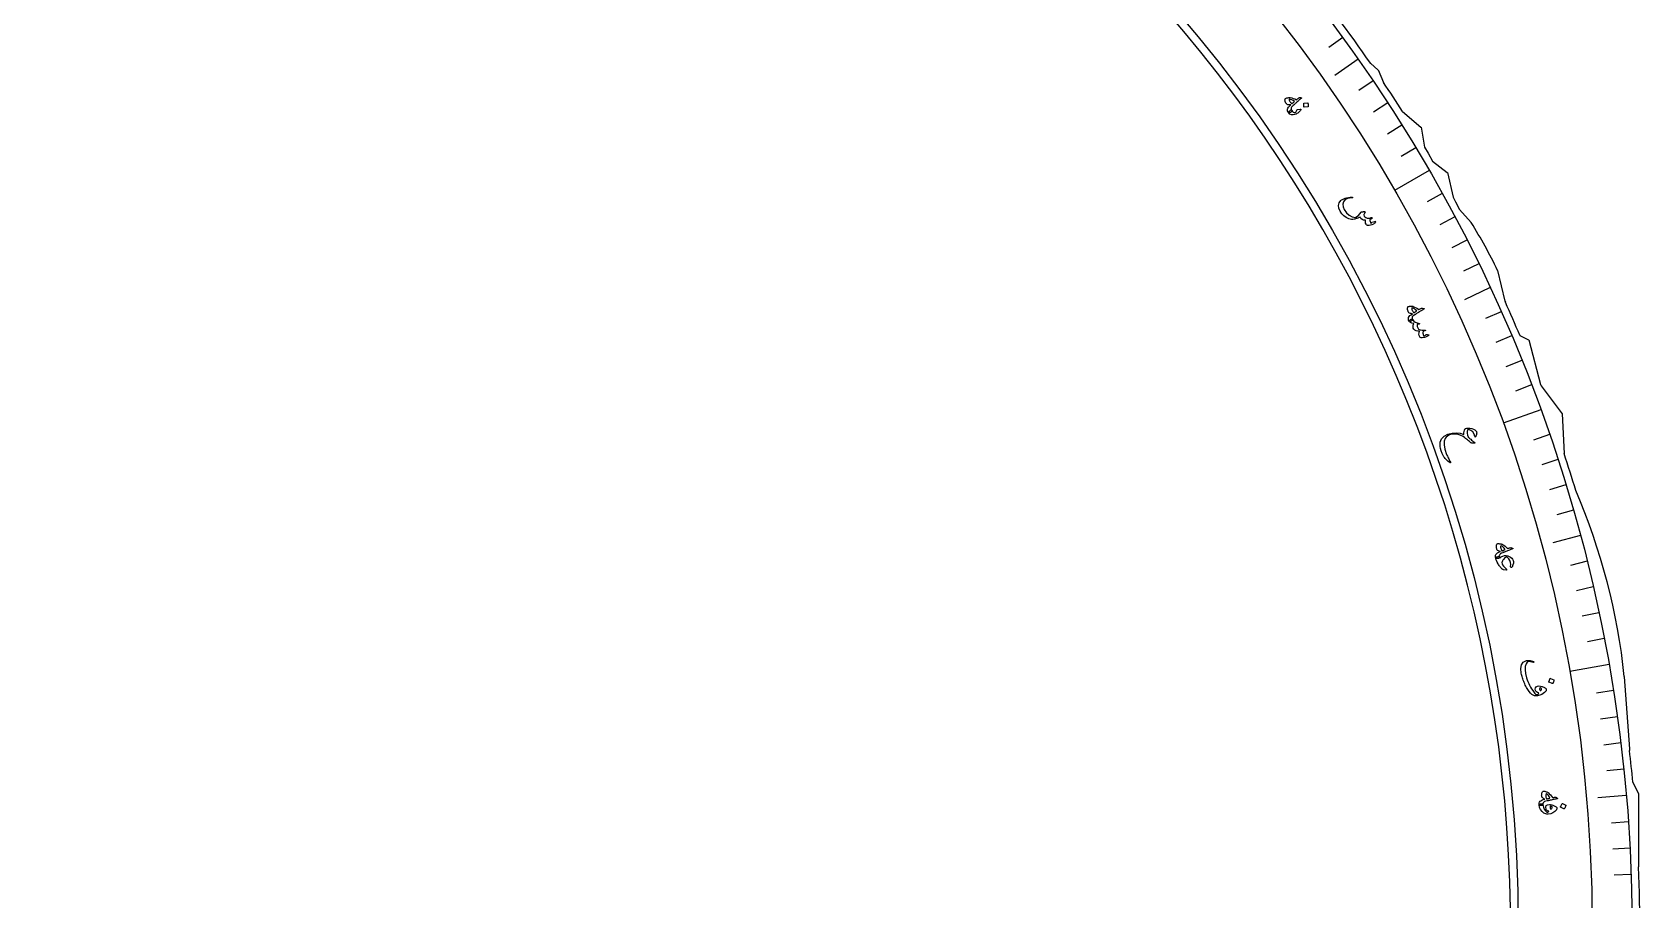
# Model space of a CAD drawing. Header units: millimetres. Extents: x -65 to 65, y -65 to 75.
# Drawn here: x -3.6 to 65, y 1.2 to 38.2 of the extents above; entities that cross this region are included whole.
import ezdxf

# ---------------------------------------------------------------- set-up
doc = ezdxf.new("R2010")
doc.units = ezdxf.units.MM
for name, color, linetype in [('CUT_INNER', 6, 'Continuous'), ('CUT_OUTER', 1, 'Continuous'), ('ENGRAVE', 7, 'Continuous'), ('ENGRAVE_FINE', 8, 'Continuous'), ('TEXT', 5, 'Continuous')]:
    doc.layers.add(name, color=color, linetype=linetype)

msp = doc.modelspace()

# ---------------------------------------------------------------- linework, layer by layer
at = {"layer": 'CUT_INNER'}
for centre, radius, start, end in [((0.0001, -0.0002), 59.4749, 92.288724, 16.523657), ((0.0006, 0.0004), 59.4743, 16.523207, 87.71201)]:
    msp.add_arc(centre, radius, start, end, dxfattribs=at)
at = {"layer": 'CUT_OUTER'}
for points in [[(53.5112, 36.8988), (53.8199, 36.6415), (53.8225, 36.6391), (53.824, 36.636), (54.054, 36.0994)], [(54.868, 34.8494), (55.6566, 34.1918), (55.6593, 34.1892), (55.6601, 34.1856), (55.8022, 33.3329), (55.9564, 33.074), (56.152, 32.7406), (56.7798, 32.2526), (56.7825, 32.2503), (56.7835, 32.2468), (57.0271, 31.1909), (57.1358, 30.9919), (57.3073, 30.6734), (57.8005, 30.1097), (57.803, 30.1066)], [(58.9256, 28.0656), (58.9265, 28.0624), (59.2373, 26.7567), (59.2609, 26.7048)], [(59.8764, 25.2942), (59.8804, 25.2919), (60.2499, 25.1072), (60.2529, 25.1055), (60.254, 25.1022), (60.7558, 23.1944)], [(60.7809, 23.1425), (61.6795, 21.9444), (61.6816, 21.9413), (61.6819, 21.9377), (61.7665, 20.2449)], [(64.3345, 10.7187), (64.3361, 10.7078), (64.5512, 7.6233), (64.5588, 7.5607)], [(64.7032, 6.2017), (64.9464, 5.7147), (64.9478, 5.7115), (64.948, 5.7081), (64.948, 2.5918)]]:
    msp.add_lwpolyline(points, dxfattribs=at)
for centre, radius, start, end in [((0.266, 0.2002), 64.6671, 34.576045, 38.961607), ((1.6315, 1.0711), 63.0483, 32.394948, 33.75052), ((39.5066, 18.7137), 21.5536, 25.714957, 31.909937), ((0.9867, 0.4374), 63.9207, 22.884165, 24.263748), ((60.9009, 23.2325), 0.15, 194.738837, 216.869898), ((3.4291, 1.0763), 61.4059, 16.641761, 18.189584), ((37.4646, 7.9534), 27.0119, 5.875838, 23.356149), ((3.0788, 0.3414), 61.9024, 5.432336, 6.69728), ((-0.0001, -0.0002), 64.9998, 178.916906, 2.285404)]:
    msp.add_arc(centre, radius, start, end, dxfattribs=at)
at = {"layer": 'ENGRAVE'}
for points in [[(52.9733, 37.0923), (51.9777, 36.3951)], [(56.0046, 32.3342), (54.5308, 31.4834)], [(58.6096, 27.3301), (57.5079, 26.8164)], [(60.7685, 22.1179), (59.1694, 21.5359)], [(62.465, 16.7374), (61.2909, 16.4228)], [(63.686, 11.2296), (62.0102, 10.9341)], [(64.4224, 5.6362), (63.2115, 5.5303)]]:
    msp.add_lwpolyline(points, dxfattribs=at)
for radius in [64.6685, 62.9668, 59.8065]:
    msp.add_circle((0, 0), radius, dxfattribs=at)
at = {"layer": 'ENGRAVE_FINE'}
for points in [[(52.3179, 38.0112), (51.7279, 37.5825)], [(53.6126, 36.1622), (53.008, 35.7543)], [(54.2356, 35.221), (53.6239, 34.8238)], [(54.842, 34.2691), (54.2235, 33.8826)], [(55.4317, 33.3067), (54.8066, 32.9311)], [(56.5603, 31.3519), (55.9225, 30.9983)], [(57.0989, 30.36), (56.455, 30.0176)], [(57.6201, 29.3589), (56.9702, 29.0278)], [(58.1237, 28.3488), (57.4682, 28.0291)], [(59.0776, 26.303), (58.4114, 26.0064)], [(59.5277, 25.268), (58.8563, 24.983)], [(59.9596, 24.2252), (59.2834, 23.952)], [(60.3732, 23.1751), (59.6924, 22.9138)], [(61.1453, 21.054), (60.4557, 20.8166)], [(61.5034, 19.9837), (60.8098, 19.7583)], [(61.8428, 18.9072), (61.1454, 18.694)], [(62.1634, 17.8251), (61.4623, 17.624)], [(62.7476, 15.6447), (62.0399, 15.4683)], [(63.0111, 14.5472), (62.3004, 14.3832)], [(63.2553, 13.4453), (62.542, 13.2937)], [(63.4804, 12.3393), (62.7645, 12.2002)], [(63.8723, 10.1164), (63.152, 10.0023)], [(64.0392, 9.0001), (63.3169, 8.8986)], [(64.1865, 7.8811), (63.4626, 7.7922)], [(64.3142, 6.7597), (63.5889, 6.6835)], [(64.511, 4.511), (63.7834, 4.4602)], [(64.5799, 3.3845), (63.8516, 3.3463)], [(64.6291, 2.2569), (63.9002, 2.2314)]]:
    msp.add_lwpolyline(points, dxfattribs=at)
at = {"layer": 'TEXT'}
for points in [[(50.5322, 35.4468), (50.5477, 35.4445), (50.5537, 35.4383), (50.5502, 35.4283), (50.5371, 35.4144), (50.5286, 35.4069), (50.517, 35.3964), (50.5022, 35.3829), (50.4843, 35.3663), (50.463, 35.3466), (50.438, 35.3238), (50.4094, 35.2979), (50.3772, 35.2689), (50.3455, 35.2404), (50.3171, 35.2149), (50.292, 35.1924), (50.2702, 35.1729), (50.2518, 35.1565), (50.2369, 35.1432), (50.2255, 35.1331), (50.2175, 35.1261), (50.1686, 35.0805), (50.1341, 35.04), (50.114, 35.0047), (50.1083, 34.9745), (50.11, 34.9571), (50.116, 34.9389), (50.1261, 34.9197), (50.1405, 34.8997), (50.1469, 34.8863), (50.1474, 34.873), (50.1421, 34.8598), (50.1309, 34.8466), (50.1153, 34.8338), (50.0982, 34.8228), (50.0797, 34.8135), (50.0596, 34.8059), (50.0413, 34.8012), (50.0262, 34.7997), (50.0146, 34.8014), (50.0062, 34.8062), (49.9796, 34.8453), (49.9633, 34.8837), (49.9575, 34.9214), (49.9621, 34.9584), (49.9788, 34.9986), (50.0073, 35.042), (50.0476, 35.0888), (50.0997, 35.139), (50.0494, 35.135), (50.0064, 35.1366), (49.9708, 35.144), (49.9426, 35.1571), (49.9254, 35.1718), (49.9089, 35.1915), (49.8928, 35.2164), (49.8774, 35.2464), (49.8635, 35.2798), (49.854, 35.3093), (49.8489, 35.335), (49.8482, 35.3568), (49.8518, 35.3774), (49.8589, 35.3944), (49.8694, 35.4077), (49.8833, 35.4173), (49.903, 35.4261), (49.9262, 35.4338), (49.953, 35.4404), (49.9833, 35.446), (50.0146, 35.4503), (50.0403, 35.4529), (50.0602, 35.4536), (50.0745, 35.4526), (50.1404, 35.4373), (50.2067, 35.4166), (50.2734, 35.3906), (50.3405, 35.3591), (50.3677, 35.3811), (50.3914, 35.3999), (50.4115, 35.4153), (50.4281, 35.4274), (50.4429, 35.4364), (50.4573, 35.4428), (50.4714, 35.4464), (50.4852, 35.4473)], [(50.2571, 35.285), (50.2007, 35.326), (50.1456, 35.3557), (50.0921, 35.3742), (50.0401, 35.3815), (50.0345, 35.3804), (50.0307, 35.3775), (50.0286, 35.3729), (50.0284, 35.3665), (50.0328, 35.3463), (50.0396, 35.326), (50.0488, 35.3054), (50.0606, 35.2847), (50.0749, 35.2637), (50.0916, 35.2426), (50.1109, 35.2213), (50.1326, 35.1997), (50.1365, 35.1968), (50.1414, 35.1943), (50.1474, 35.1923), (50.1545, 35.1907), (50.1661, 35.2001), (50.178, 35.2102), (50.1903, 35.221), (50.2029, 35.2324), (50.2159, 35.2446), (50.2293, 35.2574), (50.243, 35.2708), (50.2571, 35.285)], [(50.8215, 35.2194), (50.8247, 35.2188), (50.8276, 35.2169), (50.8304, 35.2138), (50.8329, 35.2094), (50.8414, 35.1719), (50.8461, 35.1344), (50.847, 35.0967), (50.8441, 35.0589), (50.8427, 35.0545), (50.8404, 35.0514), (50.8372, 35.0496), (50.8331, 35.0491), (50.6706, 35.0414), (50.666, 35.0422), (50.663, 35.0451), (50.6616, 35.0502), (50.6617, 35.0575), (50.6617, 35.0638), (50.6616, 35.0735), (50.6613, 35.0868), (50.6607, 35.1035), (50.6599, 35.1239), (50.6585, 35.1482), (50.6567, 35.1763), (50.6544, 35.2083), (50.6546, 35.2128), (50.6558, 35.2159), (50.658, 35.2175), (50.6613, 35.2175)], [(50.3833, 34.9357), (50.505, 34.9579), (50.5195, 34.9588), (50.5277, 34.9548), (50.5296, 34.9458), (50.5252, 34.932), (50.5062, 34.899), (50.484, 34.8681), (50.4585, 34.8394), (50.4296, 34.8129), (50.3973, 34.7885), (50.3611, 34.7661), (50.3212, 34.7459), (50.2775, 34.7277), (50.1963, 34.7081), (50.1241, 34.7146), (50.0607, 34.7473), (50.0062, 34.8062), (50.0058, 34.817), (50.0147, 34.8346), (50.033, 34.8591), (50.0606, 34.8904), (50.0768, 34.9051), (50.0918, 34.9148), (50.1055, 34.9196), (50.118, 34.9193), (50.1245, 34.9167), (50.1305, 34.9125), (50.1358, 34.9069), (50.1405, 34.8997), (50.1705, 34.8594), (50.2038, 34.8294), (50.2404, 34.8096), (50.2804, 34.8002), (50.2829, 34.8003), (50.2855, 34.8016), (50.2881, 34.804), (50.2908, 34.8075), (50.3079, 34.828), (50.3233, 34.8515), (50.3372, 34.8781), (50.3496, 34.9078), (50.3547, 34.9183), (50.3621, 34.9265), (50.3716, 34.9322), (50.3833, 34.9357)], [(53.6948, 30.163), (53.7033, 30.1641), (53.7103, 30.1633), (53.7157, 30.1606), (53.7196, 30.156), (53.7226, 30.1489), (53.7234, 30.1418), (53.7221, 30.1349), (53.7186, 30.1281), (53.7038, 30.108), (53.6829, 30.0877), (53.6557, 30.0674), (53.6224, 30.047), (53.5647, 30.0192), (53.5059, 30), (53.4461, 29.9892), (53.3851, 29.9869), (53.369, 29.9888), (53.3551, 29.993), (53.3433, 29.9994), (53.3336, 30.008), (53.3094, 30.0453), (53.2927, 30.0907), (53.2836, 30.1444), (53.2821, 30.2063), (53.2046, 30.2152), (53.1413, 30.2417), (53.0922, 30.2859), (53.0572, 30.3478), (53.0228, 30.3308), (52.9891, 30.3154), (52.9562, 30.3016), (52.9241, 30.2894), (52.8926, 30.2787), (52.8615, 30.2694), (52.8307, 30.2615), (52.8004, 30.2549), (52.7432, 30.2474), (52.6857, 30.2484), (52.628, 30.2581), (52.57, 30.2765), (52.4566, 30.3319), (52.3583, 30.4028), (52.2749, 30.4892), (52.2063, 30.5912), (52.1527, 30.7199), (52.1399, 30.8393), (52.168, 30.9494), (52.2372, 31.0503), (52.268, 31.0767), (52.3081, 31.1019), (52.3574, 31.1257), (52.4159, 31.1481), (52.4829, 31.168), (52.5558, 31.1832), (52.6346, 31.1937), (52.7194, 31.1995), (52.7251, 31.1993), (52.7299, 31.1978), (52.7339, 31.195), (52.7371, 31.1909), (52.7393, 31.1863), (52.7404, 31.1818), (52.7404, 31.1774), (52.7392, 31.1732), (52.7362, 31.169), (52.7324, 31.166), (52.7276, 31.1639), (52.722, 31.163), (52.6103, 31.1534), (52.5229, 31.1379), (52.4598, 31.1168), (52.4208, 31.09), (52.3547, 30.9978), (52.3261, 30.8976), (52.3351, 30.7894), (52.3817, 30.6731), (52.4786, 30.5292), (52.5905, 30.4245), (52.7177, 30.3592), (52.8603, 30.3331), (52.9234, 30.3697), (52.9843, 30.4183), (53.043, 30.4791), (53.0994, 30.552), (53.1046, 30.5601), (53.1102, 30.5661), (53.1159, 30.5698), (53.1219, 30.5712), (53.1443, 30.5729), (53.1655, 30.5743), (53.1853, 30.5754), (53.2038, 30.5764), (53.2209, 30.577), (53.2362, 30.5771), (53.2498, 30.5768), (53.2617, 30.576), (53.2672, 30.5748), (53.2707, 30.5722), (53.2721, 30.5682), (53.2714, 30.5627), (53.2704, 30.5595), (53.2686, 30.5548), (53.2661, 30.5486), (53.2629, 30.541), (53.2589, 30.5321), (53.2538, 30.5221), (53.2478, 30.5111), (53.2409, 30.499), (53.2279, 30.475), (53.2193, 30.4562), (53.2151, 30.4425), (53.2153, 30.434), (53.2353, 30.391), (53.2657, 30.3539), (53.3066, 30.3227), (53.3579, 30.2974), (53.385, 30.293), (53.4238, 30.2956), (53.4744, 30.305), (53.5367, 30.3213), (53.5426, 30.3228), (53.5484, 30.3227), (53.5541, 30.3209), (53.5597, 30.3175), (53.5641, 30.3139), (53.5673, 30.3097), (53.5691, 30.3051), (53.5696, 30.3), (53.5631, 30.2884), (53.5458, 30.2756), (53.5177, 30.2616), (53.4787, 30.2465), (53.4772, 30.2034), (53.4837, 30.162), (53.4981, 30.1221), (53.5204, 30.0838), (53.5317, 30.0908), (53.5403, 30.0976), (53.5461, 30.1042), (53.5492, 30.1105), (53.5517, 30.1171), (53.5551, 30.1222), (53.5594, 30.1256), (53.5646, 30.1275)], [(55.7724, 26.4466), (55.7872, 26.4418), (55.7921, 26.4347), (55.7869, 26.4254), (55.7718, 26.4139), (55.7621, 26.408), (55.7489, 26.3995), (55.7321, 26.3887), (55.7116, 26.3753), (55.6873, 26.3595), (55.6588, 26.3412), (55.6263, 26.3205), (55.5896, 26.2974), (55.5536, 26.2746), (55.5213, 26.2542), (55.4928, 26.2362), (55.468, 26.2207), (55.4471, 26.2076), (55.4302, 26.197), (55.4172, 26.189), (55.4082, 26.1834), (55.3523, 26.1467), (55.3115, 26.1126), (55.2857, 26.0811), (55.2751, 26.0523), (55.2739, 26.0349), (55.2766, 26.0159), (55.2834, 25.9954), (55.2943, 25.9731), (55.2983, 25.9589), (55.2966, 25.9457), (55.2891, 25.9336), (55.2759, 25.9225), (55.2583, 25.9125), (55.2396, 25.9045), (55.2198, 25.8984), (55.1987, 25.8943), (55.1798, 25.8928), (55.1648, 25.8939), (55.1536, 25.8974), (55.1462, 25.9036), (55.1264, 25.9466), (55.1169, 25.9872), (55.1175, 26.0254), (55.1282, 26.0611), (55.1514, 26.0978), (55.1868, 26.1359), (55.2345, 26.1752), (55.2943, 26.2159), (55.244, 26.2204), (55.2019, 26.2293), (55.168, 26.2426), (55.1424, 26.2602), (55.128, 26.2776), (55.1149, 26.2998), (55.1033, 26.327), (55.0931, 26.3592), (55.0851, 26.3944), (55.0807, 26.4251), (55.08, 26.4513), (55.0829, 26.4729), (55.09, 26.4927), (55.0998, 26.5082), (55.1124, 26.5195), (55.1277, 26.5267), (55.1486, 26.532), (55.1728, 26.5358), (55.2003, 26.5378), (55.2311, 26.5381), (55.2627, 26.5371), (55.2884, 26.5353), (55.3082, 26.5327), (55.3221, 26.5293), (55.3845, 26.5031), (55.4464, 26.4716), (55.5078, 26.4347), (55.5687, 26.3925), (55.5991, 26.4096), (55.6256, 26.4241), (55.6481, 26.4359), (55.6665, 26.445), (55.6825, 26.4515), (55.6978, 26.4553), (55.7123, 26.4565), (55.7261, 26.4551)], [(55.474, 26.3334), (55.4252, 26.3833), (55.376, 26.4219), (55.3263, 26.4491), (55.2763, 26.465), (55.2705, 26.4649), (55.2663, 26.4627), (55.2635, 26.4585), (55.2622, 26.4522), (55.2631, 26.4316), (55.2664, 26.4104), (55.2721, 26.3885), (55.2802, 26.3661), (55.2908, 26.3431), (55.3037, 26.3194), (55.3191, 26.2952), (55.3369, 26.2703), (55.3402, 26.2667), (55.3447, 26.2634), (55.3502, 26.2604), (55.357, 26.2577), (55.3699, 26.265), (55.3834, 26.273), (55.3973, 26.2816), (55.4117, 26.2907), (55.4266, 26.3005), (55.4419, 26.3108), (55.4577, 26.3218), (55.474, 26.3334)], [(55.9853, 25.3208), (55.9894, 25.3183), (55.9905, 25.3137), (55.9886, 25.3069), (55.9836, 25.298), (55.9737, 25.2864), (55.9577, 25.2738), (55.9356, 25.2602), (55.9075, 25.2457), (55.875, 25.2304), (55.8424, 25.2177), (55.8095, 25.2078), (55.7764, 25.2004), (55.7093, 25.1922), (55.6578, 25.1936), (55.6219, 25.2044), (55.6017, 25.2249), (55.5787, 25.2844), (55.5695, 25.3451), (55.5739, 25.4068), (55.592, 25.4695), (55.5168, 25.4725), (55.4524, 25.4872), (55.3987, 25.5139), (55.3558, 25.5524), (55.328, 25.6007), (55.3172, 25.6576), (55.3233, 25.7231), (55.3464, 25.7974), (55.2726, 25.8145), (55.2146, 25.8378), (55.1725, 25.8675), (55.1462, 25.9036), (55.1469, 25.9137), (55.157, 25.9276), (55.1762, 25.9454), (55.2047, 25.9671), (55.2348, 25.9842), (55.2598, 25.991), (55.2796, 25.9873), (55.2943, 25.9731), (55.3469, 25.9055), (55.4114, 25.8548), (55.4877, 25.821), (55.5758, 25.8041), (55.5806, 25.8032), (55.5845, 25.8016), (55.5875, 25.7993), (55.5894, 25.7964), (55.5909, 25.7923), (55.5912, 25.7882), (55.5906, 25.7841), (55.589, 25.7801), (55.5808, 25.7745), (55.5641, 25.7711), (55.5388, 25.77), (55.5049, 25.7712), (55.4923, 25.7432), (55.4898, 25.7076), (55.4976, 25.6646), (55.5156, 25.6141), (55.5561, 25.5595), (55.6218, 25.5256), (55.7127, 25.5124), (55.8289, 25.5199), (55.8348, 25.5204), (55.8394, 25.5198), (55.8428, 25.5181), (55.845, 25.5153), (55.8467, 25.5104), (55.8473, 25.5058), (55.8468, 25.5015), (55.8452, 25.4973), (55.842, 25.4934), (55.8384, 25.4903), (55.8345, 25.488), (55.8301, 25.4865), (55.7531, 25.4713), (55.7448, 25.4442), (55.7403, 25.414), (55.7397, 25.3809), (55.7429, 25.3448), (55.7495, 25.3112), (55.7584, 25.2875), (55.7696, 25.2735), (55.7831, 25.2693), (55.7991, 25.2731), (55.8193, 25.2842), (55.8437, 25.3023), (55.8724, 25.3277), (55.8826, 25.3302), (55.9049, 25.3299), (55.9391, 25.3268), (55.9853, 25.3208)], [(58.0034, 21.2149), (58.0206, 21.1905), (58.0308, 21.161), (58.0343, 21.1263), (58.0309, 21.0864), (58.0269, 21.0653), (58.0223, 21.0455), (58.0171, 21.0272), (58.0112, 21.0101), (58.0048, 20.9945), (57.9981, 20.9803), (57.9909, 20.9676), (57.9833, 20.9562), (57.9751, 20.9476), (57.9682, 20.9474), (57.9625, 20.9557), (57.9582, 20.9724), (57.9277, 21.0777), (57.8707, 21.1649), (57.7874, 21.2337), (57.6778, 21.2842), (57.6717, 21.2845), (57.6663, 21.2824), (57.6616, 21.2779), (57.6575, 21.2709), (57.6338, 21.1912), (57.6277, 21.1123), (57.6391, 21.0341), (57.6681, 20.9565), (57.6759, 20.9435), (57.6891, 20.9278), (57.7076, 20.9095), (57.7314, 20.8884), (57.7777, 20.8512), (57.8186, 20.8182), (57.8541, 20.7895), (57.8841, 20.7651), (57.9086, 20.7451), (57.9277, 20.7294), (57.9415, 20.7181), (57.9497, 20.7111), (57.9582, 20.6999), (57.9571, 20.6919), (57.9464, 20.687), (57.9262, 20.6852), (57.871, 20.6865), (57.829, 20.6897), (57.8003, 20.6951), (57.7849, 20.7025), (57.7555, 20.7318), (57.7226, 20.7621), (57.6864, 20.7935), (57.6468, 20.8259), (57.6037, 20.8593), (57.5572, 20.8937), (57.5072, 20.9292), (57.4539, 20.9656), (57.3299, 21.0322), (57.1995, 21.0692), (57.0628, 21.0765), (56.9197, 21.0543), (56.8467, 21.0288), (56.7836, 20.9925), (56.7302, 20.9455), (56.6866, 20.8879), (56.6436, 20.7684), (56.6404, 20.6149), (56.6767, 20.4273), (56.7521, 20.2052), (56.7664, 20.1718), (56.7825, 20.1361), (56.8003, 20.098), (56.8199, 20.0576), (56.8413, 20.015), (56.8646, 19.9703), (56.8898, 19.9235), (56.9169, 19.8746), (56.921, 19.866), (56.9227, 19.8592), (56.9222, 19.8541), (56.9194, 19.8509), (56.8991, 19.8532), (56.861, 19.8774), (56.8052, 19.9235), (56.7314, 19.9914), (56.6892, 20.0335), (56.6554, 20.0714), (56.63, 20.1052), (56.6131, 20.1349), (56.562, 20.2497), (56.5223, 20.3562), (56.4941, 20.4545), (56.4773, 20.5447), (56.4796, 20.7274), (56.5355, 20.876), (56.6451, 20.9905), (56.8089, 21.0709), (56.9946, 21.1179), (57.1686, 21.132), (57.3308, 21.1129), (57.4811, 21.0606), (57.486, 21.1323), (57.4955, 21.1927), (57.5096, 21.2418), (57.5283, 21.2795), (57.5372, 21.2912), (57.5481, 21.3009), (57.5608, 21.3086), (57.5755, 21.3144), (57.6175, 21.3233), (57.6586, 21.3282), (57.6988, 21.329), (57.738, 21.3259), (57.8205, 21.3097), (57.8922, 21.2858), (57.9532, 21.2542), (58.0034, 21.2149)], [(59.5605, 16.2028), (59.5742, 16.1954), (59.5778, 16.1876), (59.5711, 16.1794), (59.5541, 16.1707), (59.5436, 16.1666), (59.5291, 16.1606), (59.5106, 16.1529), (59.4881, 16.1433), (59.4614, 16.1321), (59.4301, 16.1191), (59.3944, 16.1044), (59.3543, 16.0881), (59.3148, 16.072), (59.2794, 16.0577), (59.2482, 16.045), (59.221, 16.0341), (59.1982, 16.0249), (59.1796, 16.0175), (59.1655, 16.0118), (59.1556, 16.0079), (59.0941, 15.9816), (59.0479, 15.9552), (59.017, 15.9288), (59.0015, 15.9023), (58.9972, 15.8854), (58.9966, 15.8663), (58.9997, 15.8448), (59.0064, 15.821), (59.0079, 15.8063), (59.0039, 15.7936), (58.9943, 15.783), (58.9794, 15.7744), (58.9603, 15.7677), (58.9405, 15.7631), (58.9199, 15.7606), (58.8985, 15.7603), (58.8796, 15.7621), (58.865, 15.7658), (58.8546, 15.7713), (58.8484, 15.7787), (58.8365, 15.8245), (58.8342, 15.8661), (58.8416, 15.9036), (58.8585, 15.9369), (58.8878, 15.9689), (58.9293, 16.0002), (58.9831, 16.0305), (59.0492, 16.06), (59.0005, 16.0733), (58.9606, 16.0895), (58.9296, 16.1085), (58.9075, 16.1304), (58.8964, 16.15), (58.8875, 16.1742), (58.8808, 16.203), (58.8765, 16.2365), (58.8747, 16.2726), (58.8758, 16.3035), (58.8797, 16.3294), (58.8865, 16.3502), (58.8969, 16.3684), (58.9093, 16.382), (58.9236, 16.3909), (58.94, 16.3952), (58.9615, 16.3969), (58.986, 16.3962), (59.0134, 16.3934), (59.0438, 16.3883), (59.0748, 16.3818), (59.0997, 16.3755), (59.1187, 16.3694), (59.1318, 16.3636), (59.1886, 16.3268), (59.244, 16.2849), (59.2979, 16.2378), (59.3504, 16.1854), (59.3834, 16.1969), (59.412, 16.2065), (59.4362, 16.2141), (59.4559, 16.2199), (59.4729, 16.2234), (59.4886, 16.2245), (59.5031, 16.2231), (59.5164, 16.2193)], [(59.2902, 15.2633), (59.1723, 15.2835), (59.1603, 15.2868), (59.1503, 15.2905), (59.1424, 15.2944), (59.1365, 15.2986), (59.1107, 15.321), (59.0855, 15.3458), (59.0611, 15.3727), (59.0373, 15.402), (59.014, 15.4333), (58.9911, 15.4666), (58.9684, 15.5018), (58.946, 15.5389), (58.9076, 15.6092), (58.8786, 15.6726), (58.8588, 15.7291), (58.8484, 15.7787), (58.8519, 15.7996), (58.8655, 15.8165), (58.8891, 15.8293), (58.9228, 15.838), (58.9543, 15.8416), (58.9784, 15.8412), (58.9951, 15.8367), (59.0045, 15.828), (59.005, 15.8263), (59.0054, 15.8245), (59.0059, 15.8228), (59.0064, 15.821), (59.0086, 15.8077), (59.0116, 15.7947), (59.0154, 15.7823), (59.02, 15.7703), (59.0458, 15.7999), (59.0762, 15.8257), (59.1112, 15.8475), (59.1507, 15.8654), (59.2245, 15.8862), (59.2939, 15.8911), (59.3589, 15.8798), (59.4195, 15.8525), (59.4799, 15.8125), (59.5292, 15.7706), (59.5674, 15.727), (59.5946, 15.6815), (59.6084, 15.6284), (59.6044, 15.5632), (59.5827, 15.4857), (59.5431, 15.3962), (59.5361, 15.3855), (59.5274, 15.379), (59.5168, 15.3767), (59.5044, 15.3787), (59.4941, 15.3835), (59.4873, 15.3908), (59.484, 15.4006), (59.4843, 15.4131), (59.4867, 15.5024), (59.4735, 15.5879), (59.4447, 15.6696), (59.4004, 15.7473), (59.3777, 15.7768), (59.3554, 15.7981), (59.3337, 15.8113), (59.3125, 15.8164), (59.2883, 15.8125), (59.2601, 15.7977), (59.2277, 15.7719), (59.1911, 15.7351), (59.1556, 15.6928), (59.1305, 15.6551), (59.116, 15.6222), (59.1119, 15.5939), (59.121, 15.5371), (59.142, 15.4832), (59.1748, 15.4321), (59.2196, 15.3838), (59.268, 15.342), (59.2915, 15.3199), (59.3066, 15.3013), (59.3134, 15.2862), (59.3117, 15.2745), (59.3074, 15.2688), (59.3024, 15.265), (59.2966, 15.2632), (59.2902, 15.2633)], [(59.2468, 16.1439), (59.2076, 16.2017), (59.1659, 16.2483), (59.1218, 16.2839), (59.0754, 16.3083), (59.0697, 16.3092), (59.0651, 16.3079), (59.0617, 16.3042), (59.0593, 16.2982), (59.0565, 16.2778), (59.056, 16.2563), (59.0578, 16.2338), (59.0618, 16.2103), (59.0681, 16.1858), (59.0767, 16.1602), (59.0876, 16.1336), (59.1007, 16.106), (59.1034, 16.1019), (59.1072, 16.0979), (59.1121, 16.0939), (59.1183, 16.0901), (59.1323, 16.095), (59.147, 16.1005), (59.1622, 16.1064), (59.178, 16.1129), (59.1943, 16.1199), (59.2112, 16.1274), (59.2287, 16.1354), (59.2468, 16.1439)], [(60.9982, 10.1882), (61.0068, 10.1526), (60.999, 10.1144), (60.9747, 10.0738), (60.934, 10.0308), (60.8787, 9.9893), (60.8104, 9.9534), (60.7292, 9.9231), (60.6352, 9.8984), (60.6007, 9.8918), (60.5681, 9.8889), (60.5375, 9.8897), (60.5087, 9.8944), (60.4491, 9.9175), (60.3893, 9.9567), (60.3294, 10.0119), (60.2693, 10.083), (60.2401, 10.1239), (60.2118, 10.1664), (60.1844, 10.2105), (60.158, 10.2563), (60.1326, 10.3038), (60.108, 10.3531), (60.0843, 10.4043), (60.0616, 10.4573), (60.0401, 10.5108), (60.0202, 10.5632), (60.002, 10.6147), (59.9853, 10.6651), (59.9704, 10.7148), (59.9573, 10.7637), (59.9461, 10.8119), (59.9366, 10.8593), (59.9165, 11.0609), (59.9415, 11.2165), (60.0121, 11.3264), (60.1285, 11.3905), (60.157, 11.3972), (60.1902, 11.4018), (60.2279, 11.4041), (60.2701, 11.4044), (60.3173, 11.4007), (60.3641, 11.392), (60.4103, 11.3784), (60.4562, 11.3597), (60.4616, 11.3567), (60.4658, 11.3527), (60.4688, 11.3478), (60.4706, 11.342), (60.4709, 11.3361), (60.4694, 11.3311), (60.4661, 11.3269), (60.4611, 11.3235), (60.4553, 11.3213), (60.4497, 11.3204), (60.4442, 11.321), (60.439, 11.3231), (60.335, 11.3536), (60.2509, 11.3545), (60.1867, 11.3257), (60.1424, 11.2675), (60.1066, 11.1509), (60.0983, 11.0116), (60.1173, 10.8496), (60.1636, 10.6646), (60.19, 10.5845), (60.2203, 10.505), (60.2545, 10.4259), (60.2927, 10.3474), (60.3349, 10.2695), (60.3809, 10.1922), (60.4309, 10.1157), (60.4848, 10.0398), (60.5173, 10), (60.55, 9.9712), (60.583, 9.9536), (60.6162, 9.947), (60.6367, 9.9569), (60.6548, 9.97), (60.6705, 9.9864), (60.6838, 10.0062), (60.6843, 10.0084), (60.6826, 10.0106), (60.6789, 10.013), (60.6731, 10.0155), (60.6273, 10.0346), (60.5913, 10.0584), (60.5652, 10.087), (60.5487, 10.1206), (60.537, 10.1849), (60.5475, 10.2377), (60.5801, 10.279), (60.635, 10.3089), (60.6864, 10.3173), (60.7522, 10.3108), (60.8323, 10.2892), (60.9266, 10.2525), (60.9505, 10.2399), (60.9704, 10.225), (60.9863, 10.2078), (60.9982, 10.1882)], [(61.3272, 10.5746), (61.3299, 10.5727), (61.3317, 10.5697), (61.3329, 10.5657), (61.3333, 10.5606), (61.3253, 10.5228), (61.3137, 10.4866), (61.2987, 10.4518), (61.2802, 10.4186), (61.2771, 10.4151), (61.2737, 10.4133), (61.27, 10.413), (61.2661, 10.4143), (61.1154, 10.4764), (61.1116, 10.479), (61.1101, 10.483), (61.1109, 10.4883), (61.114, 10.4949), (61.1168, 10.5006), (61.1207, 10.5096), (61.126, 10.5218), (61.1326, 10.5373), (61.1404, 10.5562), (61.1494, 10.5789), (61.1596, 10.6054), (61.1709, 10.6355), (61.173, 10.6396), (61.1753, 10.6419), (61.178, 10.6423), (61.181, 10.641)], [(60.7487, 10.1262), (60.7579, 10.1209), (60.7663, 10.1203), (60.7739, 10.1245), (60.7807, 10.1334), (60.795, 10.1673), (60.7952, 10.1951), (60.7812, 10.2169), (60.753, 10.2325), (60.7449, 10.2338), (60.7381, 10.2333), (60.7325, 10.2308), (60.7282, 10.2265), (60.7165, 10.1986), (60.716, 10.1726), (60.7268, 10.1485), (60.7487, 10.1262)], [(61.477, 5.5275), (61.4893, 5.5178), (61.4914, 5.5094), (61.4834, 5.5025), (61.4652, 5.497), (61.4541, 5.4947), (61.4387, 5.4914), (61.4192, 5.487), (61.3954, 5.4816), (61.3671, 5.4751), (61.3341, 5.4678), (61.2964, 5.4597), (61.2539, 5.4506), (61.2122, 5.4417), (61.1749, 5.4337), (61.1419, 5.4268), (61.1133, 5.4207), (61.0892, 5.4157), (61.0697, 5.4116), (61.0547, 5.4085), (61.0443, 5.4064), (60.9792, 5.3913), (60.9291, 5.3734), (60.8941, 5.3528), (60.8741, 5.3294), (60.8669, 5.3136), (60.863, 5.2948), (60.8622, 5.2731), (60.8647, 5.2485), (60.8636, 5.2338), (60.8574, 5.222), (60.8462, 5.2132), (60.8299, 5.2074), (60.81, 5.2041), (60.7897, 5.203), (60.769, 5.2042), (60.7478, 5.2076), (60.7296, 5.2127), (60.7158, 5.2189), (60.7065, 5.2262), (60.7017, 5.2345), (60.6981, 5.2817), (60.7031, 5.3231), (60.7169, 5.3587), (60.7393, 5.3885), (60.7738, 5.4149), (60.8202, 5.4384), (60.8785, 5.4589), (60.9487, 5.4763), (60.903, 5.4979), (60.8666, 5.5208), (60.8394, 5.545), (60.8215, 5.5704), (60.8139, 5.5917), (60.8094, 5.6171), (60.808, 5.6466), (60.8095, 5.6803), (60.8141, 5.7161), (60.8206, 5.7465), (60.829, 5.7713), (60.8393, 5.7906), (60.8527, 5.8067), (60.8673, 5.8178), (60.883, 5.8241), (60.8998, 5.8255), (60.9213, 5.8233), (60.9453, 5.8185), (60.9718, 5.8108), (61.0008, 5.8005), (61.0302, 5.7886), (61.0536, 5.7781), (61.0713, 5.7688), (61.0831, 5.7607), (61.1327, 5.7146), (61.1798, 5.6637), (61.2247, 5.6078), (61.2672, 5.5471), (61.3017, 5.5526), (61.3315, 5.557), (61.3567, 5.5604), (61.3771, 5.5625), (61.3944, 5.5631), (61.4101, 5.5614), (61.4241, 5.5575), (61.4366, 5.5514)], [(61.1579, 5.5244), (61.1294, 5.5881), (61.0966, 5.6413), (61.0594, 5.684), (61.0179, 5.7162), (61.0125, 5.7181), (61.0078, 5.7176), (61.0037, 5.7146), (61.0003, 5.7091), (60.994, 5.6895), (60.9898, 5.6684), (60.9876, 5.646), (60.9874, 5.6221), (60.9893, 5.5969), (60.9933, 5.5702), (60.9994, 5.5421), (61.0075, 5.5126), (61.0093, 5.5081), (61.0124, 5.5035), (61.0166, 5.4987), (61.0219, 5.4938), (61.0367, 5.4963), (61.052, 5.4991), (61.0681, 5.5023), (61.0847, 5.5059), (61.102, 5.5099), (61.12, 5.5143), (61.1386, 5.5192), (61.1579, 5.5244)], [(61.4602, 5.0887), (61.4594, 5.076), (61.4551, 5.0616), (61.4473, 5.0456), (61.436, 5.0279), (61.3664, 4.9506), (61.2854, 4.8944), (61.1932, 4.859), (61.0897, 4.8445), (61.0351, 4.8458), (60.986, 4.8531), (60.9423, 4.8666), (60.904, 4.8862), (60.8228, 4.9529), (60.762, 5.0331), (60.7217, 5.127), (60.7017, 5.2345), (60.7034, 5.2456), (60.7104, 5.2557), (60.7227, 5.2646), (60.7404, 5.2723), (60.7503, 5.2755), (60.7604, 5.2779), (60.7709, 5.2796), (60.7817, 5.2805), (60.7923, 5.2808), (60.8026, 5.2807), (60.8125, 5.2802), (60.8219, 5.2794), (60.8384, 5.2759), (60.851, 5.2697), (60.8598, 5.2605), (60.8647, 5.2485), (60.888, 5.1439), (60.9222, 5.0541), (60.9673, 4.9793), (61.0235, 4.9195), (61.0487, 4.9246), (61.0687, 4.9299), (61.0834, 4.9356), (61.0929, 4.9415), (61.1008, 4.9483), (61.1059, 4.9544), (61.1081, 4.9598), (61.1074, 4.9645), (61.106, 4.9677), (61.1042, 4.9702), (61.102, 4.972), (61.0994, 4.973), (61.0622, 4.9875), (61.0328, 5.0068), (61.0112, 5.0308), (60.9975, 5.0595), (60.9836, 5.145), (61.002, 5.2061), (61.0528, 5.243), (61.136, 5.2555), (61.1846, 5.2524), (61.2356, 5.2421), (61.2891, 5.2247), (61.345, 5.2001), (61.3936, 5.1733), (61.429, 5.1457), (61.4512, 5.1175), (61.4602, 5.0887)], [(61.2595, 5.1325), (61.2529, 5.1501), (61.2383, 5.1632), (61.2155, 5.1716), (61.1848, 5.1756), (61.18, 5.175), (61.1766, 5.1744), (61.1746, 5.1737), (61.174, 5.1728), (61.1712, 5.1542), (61.1703, 5.1355), (61.1716, 5.1168), (61.1749, 5.0979), (61.1797, 5.0816), (61.186, 5.0683), (61.1936, 5.058), (61.2025, 5.0509), (61.2299, 5.0737), (61.2485, 5.0949), (61.2584, 5.1145), (61.2595, 5.1325)], [(61.8343, 5.2176), (61.8368, 5.2155), (61.8384, 5.2124), (61.8392, 5.2083), (61.8392, 5.2032), (61.8279, 5.1663), (61.8133, 5.1313), (61.7953, 5.0981), (61.7739, 5.0667), (61.7705, 5.0635), (61.767, 5.0619), (61.7634, 5.062), (61.7596, 5.0636), (61.6148, 5.1383), (61.6112, 5.1412), (61.6101, 5.1453), (61.6114, 5.1504), (61.6151, 5.1567), (61.6182, 5.1622), (61.623, 5.1707), (61.6293, 5.1824), (61.6372, 5.1973), (61.6466, 5.2154), (61.6575, 5.2372), (61.67, 5.2626), (61.6839, 5.2915), (61.6863, 5.2954), (61.6889, 5.2975), (61.6916, 5.2977), (61.6945, 5.2961)]]:
    msp.add_lwpolyline(points, close=True, dxfattribs=at)

doc.saveas('drawing.dxf')
